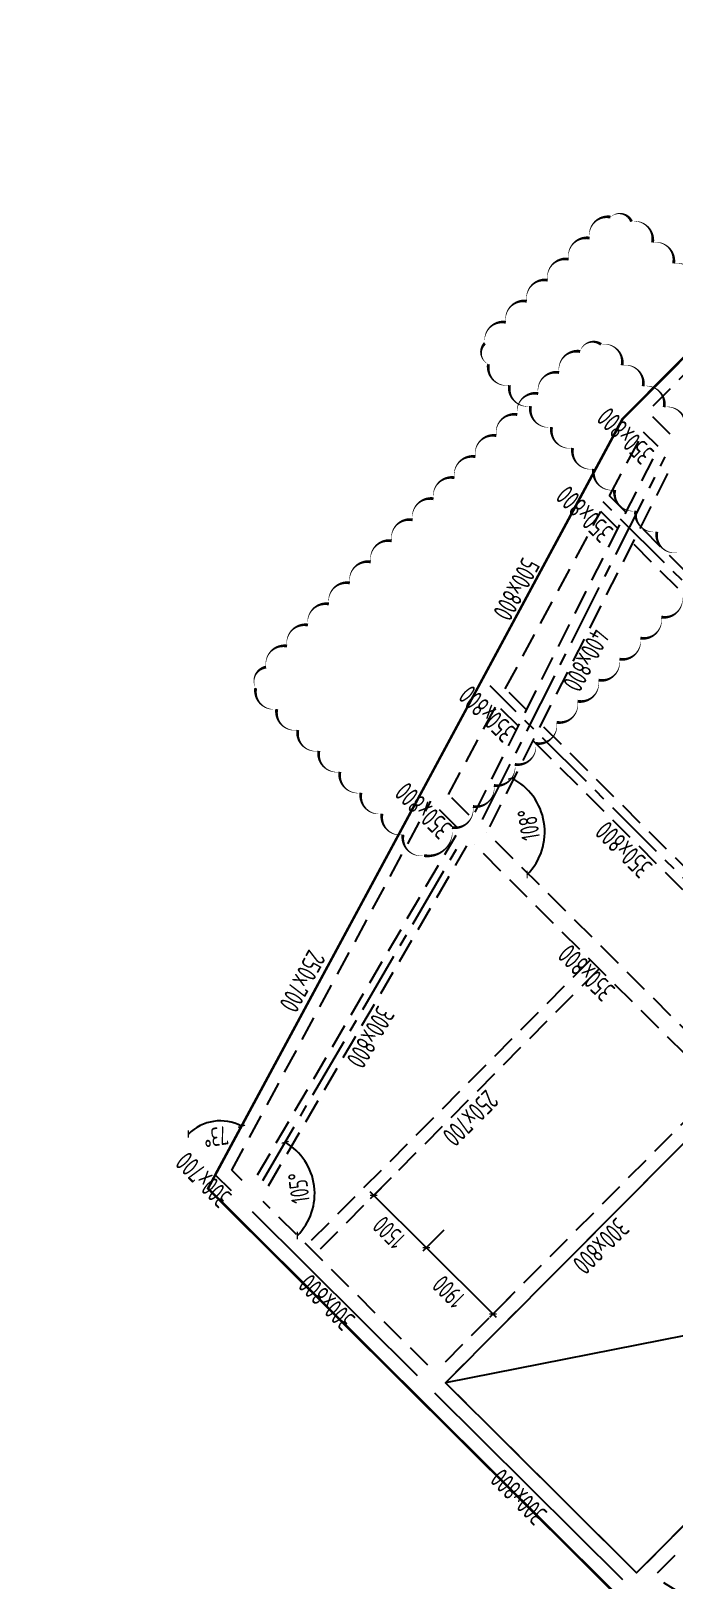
# Model space of a CAD drawing. Extents: x 517450926 to 520131079, y 3499134486 to 3500888201.
# Drawn here: x 518658031 to 518671029, y 3500160652 to 3500191965 of the extents above; entities that cross this region are included whole.
import ezdxf
from ezdxf.enums import TextEntityAlignment as Align

# ---------------------------------------------------------------- set-up
doc = ezdxf.new("R2010")
doc.units = 0
doc.header["$LTSCALE"] = 1000
doc.header["$MEASUREMENT"] = 0
doc.linetypes.add('CENTER', pattern=[2, 1.25, -0.25, 0.25, -0.25])
doc.linetypes.add('DASHED', pattern=[0.75, 0.5, -0.25])
doc.layers.get('0').update_dxf_attribs({"linetype": 'CONTINUOUS'})
doc.layers.get('Defpoints').update_dxf_attribs({"color": 2, "linetype": 'CONTINUOUS'})
doc.layers.add('0_修订云线', color=1, linetype='CONTINUOUS', plot=False)
for name, color, linetype in [('S_AXIS', 8, 'CENTER'), ('S_AXIS_DIMS', 3, 'CONTINUOUS'), ('S_BEAM', 4, 'DASHED'), ('S_BEAM_SECD_TEXT_HORZ', 9, 'CONTINUOUS'), ('S_BEAM_TEXT_HORZ', 7, 'CONTINUOUS'), ('S_BEAM_TEXT_VERT', 41, 'CONTINUOUS'), ('S_FLOR_ENHN', 91, 'DASHED'), ('S_STAR', 243, 'CONTINUOUS')]:
    doc.layers.add(name, color=color, linetype=linetype)
doc.styles.add('TH-STYLE3', font='tssdeng.shx', dxfattribs={"width": 0.7, "bigfont": 'tssdchn.shx'})
doc.styles.add('样式 1', font='Tssdeng.shx', dxfattribs={"width": 0.7, "bigfont": 'Tssdchn.shx'})
doc.dimstyles.new('TSSD_100_100', dxfattribs={"dimtxt": 375, "dimasz": 100, "dimexe": 100, "dimexo": 0, "dimgap": 125, "dimtad": 1, "dimdec": 1, "dimdsep": 46, "dimtxsty": 'TH-STYLE3', "dimblk": 'ARCHTICK', "dimcen": -100, "dimdle": 100, "dimclrt": 7, "dimadec": 0, "dimazin": 0, "dimtfac": 1, "dimtdec": 1, "dimtix": 1, "dimtmove": 2, "dimatfit": 3, "dimldrblk": 'ARCHTICK', "dimfxl": 0, "dimtolj": 1, "dimtzin": 0, "dimarcsym": 0})

# ---------------------------------------------------------------- blocks, each defined once
blk = doc.blocks.new('_ArchTick')
at = {"color": 0, "const_width": 0.25}
blk.add_lwpolyline([(-0.53, -0.53), (0.53, 0.53)], dxfattribs=at)
blk = doc.blocks.new('*D128')
at = {"layer": 'Defpoints', "color": 0, "linetype": 'ByBlock', "transparency": 16777216}
for p in [(518666604, 3500167955), (518666022, 3500167369), (518667951, 3500166615)]:
    blk.add_point(p, dxfattribs=at)
at = {"layer": 'S_AXIS_DIMS', "color": 0, "linetype": 'ByBlock', "lineweight": -2, "transparency": 16777216}
for p, q in [((518666374, 3500167724), (518665951, 3500167299)), ((518667440, 3500165959), (518665951, 3500167440)), ((518667721, 3500166384), (518667298, 3500165959))]:
    blk.add_line(p, q, dxfattribs=at)
at = {"layer": 'S_AXIS_DIMS', "color": 0, "linetype": 'ByBlock', "lineweight": -2, "transparency": 16777216, "xscale": 100, "yscale": 100, "zscale": 100}
for p, rotation in [((518666022, 3500167369), 135.1572922653654), ((518667369, 3500166030), 315.1572922653654)]:
    blk.add_blockref('_ArchTick', p, dxfattribs=dict(at, rotation=rotation))
at = {"layer": 'S_AXIS_DIMS', "color": 7, "linetype": 'ByBlock', "transparency": 16777216, "insert": (518666475, 3500166478), "char_height": 375, "attachment_point": 5, "rotation": 135.1573, "style": 'TH-STYLE3'}
blk.add_mtext('\\A1;1900', dxfattribs=at)
blk = doc.blocks.new('*D129')
at = {"layer": 'Defpoints', "color": 0, "linetype": 'ByBlock', "transparency": 16777216}
for p in [(518665540, 3500169013), (518664958, 3500168427), (518666604, 3500167955)]:
    blk.add_point(p, dxfattribs=at)
at = {"layer": 'S_AXIS_DIMS', "color": 0, "linetype": 'ByBlock', "lineweight": -2, "transparency": 16777216}
for p, q in [((518665311, 3500168782), (518664887, 3500168356)), ((518666092, 3500167299), (518664887, 3500168498)), ((518666374, 3500167724), (518665951, 3500167299))]:
    blk.add_line(p, q, dxfattribs=at)
at = {"layer": 'S_AXIS_DIMS', "color": 0, "linetype": 'ByBlock', "lineweight": -2, "transparency": 16777216, "xscale": 100, "yscale": 100, "zscale": 100}
for p, rotation in [((518664958, 3500168427), 135.1572922653654), ((518666022, 3500167369), 315.1572922653654)]:
    blk.add_blockref('_ArchTick', p, dxfattribs=dict(at, rotation=rotation))
at = {"layer": 'S_AXIS_DIMS', "color": 7, "linetype": 'ByBlock', "transparency": 16777216, "insert": (518665269, 3500167677), "char_height": 375, "attachment_point": 5, "rotation": 135.1573, "style": 'TH-STYLE3'}
blk.add_mtext('\\A1;1500', dxfattribs=at)
blk = doc.blocks.new('*D158')
at = {"layer": 'Defpoints', "color": 0, "linetype": 'ByBlock', "transparency": 16777216}
for p in [(518669990, 3500184123), (518658031, 3500172830), (518661536, 3500169875), (518661609, 3500168567), (518676265, 3500154696)]:
    blk.add_point(p, dxfattribs=at)
at = {"layer": 'S_AXIS_DIMS', "color": 0, "linetype": 'ByBlock', "lineweight": -2, "transparency": 16777216}
blk.add_arc((518661856, 3500169026), 907, 61.6851, 135.1573, dxfattribs=at)
at = {"layer": 'S_AXIS_DIMS', "color": 0, "linetype": 'ByBlock', "lineweight": -2, "transparency": 16777216, "xscale": 100, "yscale": 100, "zscale": 100}
for p, rotation in [((518661213, 3500169666), 225.1572922672897), ((518662287, 3500169825), 331.6850738300931)]:
    blk.add_blockref('_ArchTick', p, dxfattribs=dict(at, rotation=rotation))
at = {"layer": 'S_AXIS_DIMS', "color": 7, "linetype": 'ByBlock', "transparency": 16777216, "insert": (518661769, 3500169615), "char_height": 375, "attachment_point": 5, "rotation": 188.4212, "style": 'TH-STYLE3'}
blk.add_mtext('\\A1;73°', dxfattribs=at)
blk = doc.blocks.new('*D159')
at = {"layer": 'Defpoints', "color": 0, "linetype": 'ByBlock', "transparency": 16777216}
for p in [(518666733, 3500175600), (518662721, 3500168730), (518662722, 3500168306), (518663747, 3500168254), (518666055, 3500164992)]:
    blk.add_point(p, dxfattribs=at)
at = {"layer": 'S_AXIS_DIMS', "color": 0, "linetype": 'ByBlock', "lineweight": -2, "transparency": 16777216}
blk.add_arc((518662565, 3500168463), 1201, 315.1573, 59.7176, dxfattribs=at)
at = {"layer": 'S_AXIS_DIMS', "color": 0, "linetype": 'ByBlock', "lineweight": -2, "transparency": 16777216, "xscale": 100, "yscale": 100, "zscale": 100}
for p, rotation in [((518663170, 3500169500), 149.7175679361578), ((518663416, 3500167616), 225.1572922475965)]:
    blk.add_blockref('_ArchTick', p, dxfattribs=dict(at, rotation=rotation))
at = {"layer": 'S_AXIS_DIMS', "color": 7, "linetype": 'ByBlock', "transparency": 16777216, "insert": (518663446, 3500168578), "char_height": 375, "attachment_point": 5, "rotation": 97.4374, "style": 'TH-STYLE3'}
blk.add_mtext('\\A1;105°', dxfattribs=at)
blk = doc.blocks.new('*D160')
at = {"layer": 'Defpoints', "color": 0, "linetype": 'ByBlock', "transparency": 16777216}
for p in [(518670960, 3500183243), (518667227, 3500175743), (518667268, 3500175915), (518668401, 3500175587), (518672013, 3500170983)]:
    blk.add_point(p, dxfattribs=at)
at = {"layer": 'S_AXIS_DIMS', "color": 0, "linetype": 'ByBlock', "lineweight": -2, "transparency": 16777216}
blk.add_arc((518667197, 3500175774), 1219, 315.1573, 63.2611, dxfattribs=at)
at = {"layer": 'S_AXIS_DIMS', "color": 0, "linetype": 'ByBlock', "lineweight": -2, "transparency": 16777216, "xscale": 100, "yscale": 100, "zscale": 100}
for p, rotation in [((518667745, 3500176862), 153.2610552530374), ((518668061, 3500174914), 225.1572922651016)]:
    blk.add_blockref('_ArchTick', p, dxfattribs=dict(at, rotation=rotation))
at = {"layer": 'S_AXIS_DIMS', "color": 7, "linetype": 'ByBlock', "transparency": 16777216, "insert": (518668091, 3500175919), "char_height": 375, "attachment_point": 5, "rotation": 99.2092, "style": 'TH-STYLE3'}
blk.add_mtext('\\A1;108°', dxfattribs=at)
blk = doc.blocks.new('*D267')
at = {"layer": 'Defpoints', "color": 0, "transparency": 16777216}
for p in [(518669878, 3500184742), (518719672, 3500134322), (518720742, 3500133901), (518715548, 3500127828), (518751217, 3500103849)]:
    blk.add_point(p, dxfattribs=at)
at = {"layer": 'S_AXIS_DIMS', "color": 0, "lineweight": -2, "transparency": 16777216}
blk.add_arc((518720860, 3500134039), 1222, 135.1573, 229.4593, dxfattribs=at)
at = {"layer": 'S_AXIS_DIMS', "color": 0, "lineweight": -2, "transparency": 16777216, "xscale": 100, "yscale": 100, "zscale": 100}
for p, rotation in [((518719994, 3500134901), 45.15729226451204), ((518720066, 3500133111), 319.4592519570663)]:
    blk.add_blockref('_ArchTick', p, dxfattribs=dict(at, rotation=rotation))
at = {"layer": 'S_AXIS_DIMS', "color": 7, "transparency": 16777216, "insert": (518719327, 3500133977), "char_height": 375, "attachment_point": 5, "rotation": 92.3083, "style": 'TH-STYLE3'}
blk.add_mtext('\\A1;94°', dxfattribs=at)
blk = doc.blocks.new('*D269')
at = {"layer": 'Defpoints', "color": 0, "transparency": 16777216}
for p in [(518669878, 3500184742), (518695991, 3500158014), (518696924, 3500157601, 0), (518691015, 3500152120, 0), (518751217, 3500103849)]:
    blk.add_point(p, dxfattribs=at)
at = {"layer": 'S_AXIS_DIMS', "color": 0, "lineweight": -2, "transparency": 16777216}
blk.add_arc((518697051, 3500157718), 1100, 135.1573, 222.8453, dxfattribs=at)
at = {"layer": 'S_AXIS_DIMS', "color": 0, "lineweight": -2, "transparency": 16777216, "xscale": 100, "yscale": 100, "zscale": 100}
for p, rotation in [((518696271, 3500158494), 45.15729226459322), ((518696244, 3500156970), 312.8453472691643)]:
    blk.add_blockref('_ArchTick', p, dxfattribs=dict(at, rotation=rotation))
at = {"layer": 'S_AXIS_DIMS', "color": 7, "transparency": 16777216, "insert": (518695638, 3500157743), "char_height": 375, "attachment_point": 5, "rotation": 89.0013, "style": 'TH-STYLE3'}
blk.add_mtext('\\A1;88°', dxfattribs=at)
blk = doc.blocks.new('*D276')
at = {"layer": 'Defpoints', "color": 0, "transparency": 16777216}
for p in [(518696045, 3500174585), (518670596, 3500160553), (518677995, 3500157366), (518677569, 3500156361), (518674659, 3500153081)]:
    blk.add_point(p, dxfattribs=at)
at = {"layer": 'S_AXIS_DIMS', "color": 0, "lineweight": -2, "transparency": 16777216}
blk.add_arc((518677789, 3500156229), 1156, 45.1573, 148.9904, dxfattribs=at)
at = {"layer": 'S_AXIS_DIMS', "color": 0, "lineweight": -2, "transparency": 16777216, "xscale": 100, "yscale": 100, "zscale": 100}
for p, rotation in [((518676799, 3500156824), 238.990403903446), ((518678605, 3500157048), 315.1572922631937)]:
    blk.add_blockref('_ArchTick', p, dxfattribs=dict(at, rotation=rotation))
at = {"layer": 'S_AXIS_DIMS', "color": 7, "transparency": 16777216, "insert": (518677686, 3500157066), "char_height": 375, "attachment_point": 5, "rotation": 187.0738, "style": 'TH-STYLE3'}
blk.add_mtext('\\A1;104°', dxfattribs=at)
blk = doc.blocks.new('*D396')
at = {"layer": 'Defpoints', "color": 0, "transparency": 16777216}
for p in [(518684559, 3500186008), (518676378, 3500177854), (518674756, 3500175529), (518672296, 3500170913), (518663173, 3500164505)]:
    blk.add_point(p, dxfattribs=at)
at = {"layer": 'S_AXIS_DIMS', "color": 0, "lineweight": -2, "transparency": 16777216}
blk.add_arc((518676276, 3500177681), 2635, 225.1573, 239.5386, dxfattribs=at)
at = {"layer": 'S_AXIS_DIMS', "color": 0, "lineweight": -2, "transparency": 16777216, "xscale": 100, "yscale": 100, "zscale": 100}
for p, rotation in [((518674419, 3500175813), 135.1572922636892), ((518674941, 3500175410), 329.5385553884755)]:
    blk.add_blockref('_ArchTick', p, dxfattribs=dict(at, rotation=rotation))
at = {"layer": 'S_AXIS_DIMS', "color": 7, "transparency": 16777216, "insert": (518674476, 3500175347), "char_height": 375, "attachment_point": 5, "rotation": 142.3479, "style": 'TH-STYLE3'}
blk.add_mtext('\\A1;14°', dxfattribs=at)

msp = doc.modelspace()

# ---------------------------------------------------------------- linework, layer by layer
at = {"layer": '0_修订云线'}
for points in [[(518671106.529, 3500181419.2398, 0, 60, -0.52056705), (518670681.1018, 3500181842.3375, 0, 60, -0.52056705), (518670255.6746, 3500182265.4353, 0, 60, -0.52056705), (518669830.2474, 3500182688.533, 0, 60, -0.52056705), (518669404.8202, 3500183111.6308, 0, 60, -0.52056705), (518668979.393, 3500183534.7285, 0, 60, -0.52056705), (518668553.9658, 3500183957.8263, 0, 60, -0.52056705), (518668128.5386, 3500184380.924, 0, 60, -0.52056705), (518667703.1115, 3500184804.0218, 0, 60, -0.52056705), (518667277.6843, 3500185227.1195, 0, 60, -0.52056705), (518667206.5052, 3500185651.1898, 0, 60, -0.52056705), (518667629.603, 3500186076.617, 0, 60, -0.52056705), (518668052.7007, 3500186502.0442, 0, 60, -0.52056705), (518668475.7985, 3500186927.4714, 0, 60, -0.52056705), (518668898.8962, 3500187352.8985, 0, 60, -0.52056705), (518669321.994, 3500187778.3257, 0, 60, -0.52056705), (518669745.0917, 3500188203.7529, 0, 60, -0.52056705), (518670169.6066, 3500188112.9768, 0, 60, -0.52056705), (518670595.0338, 3500187689.8791, 0, 60, -0.52056705), (518671020.461, 3500187266.7813, 0, 60, -0.52056705), (518671445.8882, 3500186843.6836, 0, 60, -0.52056705)], [(518671194.8898, 3500180542.9348, 0, 60, -0.52056705), (518670771.7921, 3500180117.5076, 0, 60, -0.52056705), (518670348.6943, 3500179692.0804, 0, 60, -0.52056705), (518669925.5966, 3500179266.6532, 0, 60, -0.52056705), (518669502.4988, 3500178841.226, 0, 60, -0.52056705), (518669079.4011, 3500178415.7988, 0, 60, -0.52056705), (518668656.3033, 3500177990.3716, 0, 60, -0.52056705), (518668233.2056, 3500177564.9444, 0, 60, -0.52056705), (518667810.1078, 3500177139.5173, 0, 60, -0.52056705), (518667387.0101, 3500176714.0901, 0, 60, -0.52056705), (518666963.9123, 3500176288.6629, 0, 60, -0.52056705), (518666540.8146, 3500175863.2357, 0, 60, -0.52056705), (518665976.7638, 3500175296.0794, 0, 60, -0.52056705), (518665551.3366, 3500175719.1772, 0, 60, -0.52056705), (518665125.9094, 3500176142.2749, 0, 60, -0.52056705), (518664700.4822, 3500176565.3727, 0, 60, -0.52056705), (518664275.055, 3500176988.4704, 0, 60, -0.52056705), (518663849.6278, 3500177411.5682, 0, 60, -0.52056705), (518663424.2007, 3500177834.666, 0, 60, -0.52056705), (518662998.7735, 3500178257.7637, 0, 60, -0.52056705), (518662573.3463, 3500178680.8615, 0, 60, -0.52056705), (518662783.729, 3500179105.7047, 0, 60, -0.52056705), (518663206.8267, 3500179531.1319, 0, 60, -0.52056705), (518663629.9245, 3500179956.5591, 0, 60, -0.52056705), (518664053.0222, 3500180381.9862, 0, 60, -0.52056705), (518664476.12, 3500180807.4134, 0, 60, -0.52056705), (518664899.2177, 3500181232.8406, 0, 60, -0.52056705), (518665322.3155, 3500181658.2678, 0, 60, -0.52056705), (518665745.4132, 3500182083.695, 0, 60, -0.52056705), (518666168.511, 3500182509.1222, 0, 60, -0.52056705), (518666591.6087, 3500182934.5494, 0, 60, -0.52056705), (518667014.7065, 3500183359.9766, 0, 60, -0.52056705), (518667437.8042, 3500183785.4037, 0, 60, -0.52056705), (518667860.902, 3500184210.8309, 0, 60, -0.52056705), (518668283.9997, 3500184636.2581, 0, 60, -0.52056705), (518668707.0975, 3500185061.6853, 0, 60, -0.52056705), (518669130.1953, 3500185487.1125, 0, 60, -0.52056705), (518669554.0697, 3500185629.6183, 0, 60, -0.52056705), (518669979.4969, 3500185206.5205, 0, 60, -0.52056705), (518670404.9241, 3500184783.4228, 0, 60, -0.52056705), (518670830.3513, 3500184360.325, 0, 60, -0.52056705), (518671255.7785, 3500183937.2272, 0, 60, -0.52056705)]]:
    msp.add_lwpolyline(points, format="xyseb", dxfattribs=at)
at = {"layer": 'S_AXIS'}
for p, q in [((518667155.6671, 3500176025.8079), (518670847.8724, 3500183354.5268)), ((518680762.7012, 3500171343.2074), (518669524.1984, 3500182520.1735)), ((518677765.7588, 3500168329.7648), (518667310.5273, 3500178727.7485)), ((518662720.9055, 3500168730.4059), (518666732.5694, 3500175600.3807))]:
    msp.add_line(p, q, dxfattribs=at)
at = {"layer": 'S_BEAM', "linetype": 'Continuous'}
for p, q in [((518677754.0043, 3500191929.5103), (518669990.1605, 3500184122.9214)), ((518666012.2892, 3500176739.8211), (518669990.1605, 3500184122.9214)), ((518661757.3522, 3500168842.475), (518666012.2892, 3500176739.8211)), ((518665843.039, 3500164779.1595), (518662510.5213, 3500168093.4299)), ((518669990.9494, 3500160653.9611), (518666197.5616, 3500164426.578))]:
    msp.add_line(p, q, dxfattribs=at)
at = {"layer": 'S_BEAM'}
for p, q in [((518676238.8746, 3500190051.5108), (518670491.7968, 3500184272.7915)), ((518670952.6762, 3500183814.4356), (518670491.7968, 3500184272.7915)), ((518669721.7221, 3500182570.5422), (518670414.3863, 3500183856.1567)), ((518670705.8692, 3500183566.2698), (518670414.3863, 3500183856.1567)), ((518667006.4722, 3500176174.1858), (518670698.6775, 3500183502.9047)), ((518667304.862, 3500175877.4299), (518670997.0673, 3500183206.1488)), ((518670059.6419, 3500182234.4726), (518669721.7221, 3500182570.5422)), ((518667618.9917, 3500178667.7839), (518669548.5561, 3500182249.1385)), ((518669893.9661, 3500181905.6198), (518669548.5561, 3500182249.1385)), ((518675543.8136, 3500176780.3297), (518670358.0317, 3500181937.7166)), ((518675360.6382, 3500176468.8806), (518670192.3559, 3500181608.8639)), ((518668047.8634, 3500178241.2604), (518667618.9917, 3500178667.7839)), ((518666468.6744, 3500176532.7456), (518667445.8256, 3500178346.3803)), ((518667882.1876, 3500177912.4077), (518667445.8256, 3500178346.3803)), ((518673006.0473, 3500173310.2252), (518668346.2533, 3500177944.5045)), ((518672804.6914, 3500173016.8571), (518668180.5774, 3500177615.6517)), ((518662090.6814, 3500168934.0751), (518666110.6072, 3500176395.2306)), ((518666643.4534, 3500175865.3021), (518666110.6072, 3500176395.2306)), ((518666890.2604, 3500176113.4679), (518666468.6744, 3500176532.7456)), ((518662611.0196, 3500168839.6902), (518666622.6834, 3500175709.6649)), ((518672030.8436, 3500171001.0321), (518667244.7831, 3500175760.8865)), ((518662830.7914, 3500168621.1217), (518666842.4553, 3500175491.0964)), ((518671784.0366, 3500170752.8662), (518666997.976, 3500175512.7206)), ((518669337.8279, 3500173185.6806), (518663608.3792, 3500167424.6875)), ((518669515.0892, 3500173009.3899), (518663785.6405, 3500167248.3968)), ((518666407.9458, 3500165063.5541), (518671837.7003, 3500170523.203)), ((518666620.6594, 3500164852.0052), (518672050.4139, 3500170311.6541)), ((518662085.0942, 3500168516.5276), (518661757.3522, 3500168842.475)), ((518662296.643, 3500168729.2412), (518662090.6814, 3500168934.0751)), ((518666054.5879, 3500164991.8731), (518662722.0702, 3500168306.1435)), ((518670484.958, 3500161008.8656), (518675914.7125, 3500166468.5145)), ((518670697.6716, 3500160797.3167), (518676127.4261, 3500166256.9656)), ((518670202.4983, 3500160866.6747), (518666409.1105, 3500164639.2916)), ((518677677.9161, 3500156471.1089), (518670704.7275, 3500160662.613))]:
    msp.add_line(p, q, dxfattribs=at)
at = {"layer": 'S_FLOR_ENHN', "linetype": 'ByBlock', "const_width": 50}
msp.add_lwpolyline([(518727492.3888, 3500104243.0626), (518739156.1842, 3500092643.1326), (518745961.0064, 3500099485.4198), (518745145.9569, 3500100296.7117), (518756886.5669, 3500112101.9616), (518724908.6234, 3500143904.8094), (518725649.0444, 3500144649.307), (518718629.4959, 3500151630.4199), (518713781.5008, 3500146755.7334), (518709137.254, 3500151374.5505), (518713808.9584, 3500156071.9757), (518677754.0043, 3500191929.5103), (518669990.1605, 3500184122.9214), (518661608.9242, 3500168566.9861), (518675983.547, 3500154271.0719), (518677393.8728, 3500155689.1625), (518688454.9796, 3500144688.621), (518687820.3249, 3500144050.472), (518709977.9909, 3500122014.1307), (518710612.6456, 3500122652.2796), (518724758.0997, 3500108584.2793), (518724758.0997, 3500108584.2794), (518728303.3262, 3500105058.4648)], dxfattribs=at)
at = {"layer": 'S_STAR'}
msp.add_line((518675879.2603, 3500166503.7726), (518666409.1105, 3500164639.2916), dxfattribs=at)
msp.add_lwpolyline([(518672138.5592, 3500170400.2848), (518676002.8579, 3500166557.1452), (518670273.4092, 3500160796.152), (518666409.1105, 3500164639.2916)], close=True, dxfattribs=at)

# ---------------------------------------------------------------- texts
at = {"layer": 'S_BEAM_SECD_TEXT_HORZ', "linetype": 'Continuous', "width": 0.7}
for s, rotation, style, p in [('350x800', 135.15728815, 'TH-STYLE3', (518669358.8224, 3500182341.1196)), ('500x800', 241.68507761, '样式 1', (518667667.726, 3500180774.9365)), ('350x800', 135.15728815, 'TH-STYLE3', (518667391.9409, 3500178303.2562)), ('350x800', 135.15728815, 'TH-STYLE3', (518670151.4787, 3500175558.8283)), ('250x700', 241.68507761, '样式 1', (518663343.7424, 3500172849.7111)), ('250x700', 225.15729781, '样式 1', (518666775.1174, 3500170128.2292))]:
    msp.add_text(s, height=400, rotation=rotation, dxfattribs=dict(at, style=style)).set_placement(p, align=Align.CENTER)
at = {"layer": 'S_BEAM_TEXT_HORZ', "linetype": 'Continuous', "style": '样式 1', "width": 0.7}
for s, p in [('350x800', (518670186.226, 3500183923.5737)), ('350x800', (518666102.7821, 3500176346.0763)), ('350x800', (518669397.9901, 3500173068.9112)), ('300x700', (518661658.5038, 3500168883.8455)), ('300x800', (518664148.3117, 3500166407.6706)), ('300x800', (518668029.0972, 3500162474.7536))]:
    msp.add_text(s, height=400, rotation=135.15728815, dxfattribs=at).set_placement(p, align=Align.CENTER)
at = {"layer": 'S_BEAM_TEXT_VERT', "linetype": 'Continuous', "style": '样式 1', "width": 0.7}
for s, rotation, p in [('400x800', 242.04407998, (518669076.888, 3500179342.4713)), ('300x800', 239.7175645, (518664721.0646, 3500171723.7485)), ('300x800', 225.15729781, (518669410.1671, 3500167542.8652))]:
    msp.add_text(s, height=400, rotation=rotation, dxfattribs=at).set_placement(p, align=Align.CENTER)

# ---------------------------------------------------------------- dimensions: what is measured, and where the dimension line sits
at = {"layer": 'S_AXIS_DIMS'}
for base, line1, line2, picture, middle in [((518674755.6482, 3500175529.3464), ((518684558.5098, 3500186008.4712), (518663172.9064, 3500164505.1258)), ((518672296.2503, 3500170913.372), (518676378.444, 3500177854.2378)), '*D396', (518674476.1068, 3500175347.4129)), ((518719671.8957, 3500134322.4546), ((518751216.9937, 3500103848.5721), (518669878.1449, 3500184742.0486)), ((518715547.7948, 3500127828.1347), (518720741.8175, 3500133900.8033)), '*D267', (518719327.3411, 3500133977.3902)), ((518695991.0166, 3500158014.2915), ((518751216.9937, 3500103848.5721), (518669878.1449, 3500184742.0486)), ((518691015.4533, 3500152120.3731, -0.0337), (518696924.317, 3500157600.734, 0)), '*D269', (518695638.1241, 3500157742.7359)), ((518677994.8265, 3500157366.4402), ((518677568.8047, 3500156361.3967), (518670595.6161, 3500160552.9009)), ((518696045.0438, 3500174584.8318), (518674659.4405, 3500153081.4865)), '*D276', (518677685.5908, 3500157065.9035))]:
    dim = msp.add_angular_dim_2l(base=base, line1=line1, line2=line2, dimstyle='TSSD_100_100', dxfattribs=at)
    dim.commit()
    dim.dimension.update_dxf_attribs({"geometry": picture, "text_midpoint": middle})
at = {"layer": 'S_AXIS_DIMS', "linetype": 'ByBlock'}
for base, line1, line2, picture, middle in [((518661536.0401, 3500169875.1874), ((518676265.2239, 3500154696.1108), (518658031.4078, 3500172830.0873)), ((518669990.1605, 3500184122.9214), (518661608.9242, 3500168566.9861)), '*D158', (518661769.175, 3500169614.6669)), ((518668400.7845, 3500175586.9888), ((518672013.2145, 3500170983.306), (518667227.154, 3500175743.1603)), ((518667267.5633, 3500175914.5244), (518670959.7685, 3500183243.2432)), '*D160', (518668090.9768, 3500175918.5985)), ((518663747.3102, 3500168254.4302), ((518662720.9055, 3500168730.4059), (518666732.5694, 3500175600.3807)), ((518666054.5879, 3500164991.8731), (518662722.0702, 3500168306.1435)), '*D159', (518663445.5414, 3500168577.7433))]:
    dim = msp.add_angular_dim_2l(base=base, line1=line1, line2=line2, dimstyle='TSSD_100_100', dxfattribs=at)
    dim.commit()
    dim.dimension.update_dxf_attribs({"geometry": picture, "text_midpoint": middle})
for base, p1, p2, picture, middle in [((518664958.0149, 3500168427.2258), (518666604.031, 3500167955.1411), (518665540.4654, 3500169012.8831), '*D129', (518665269.4343, 3500167676.7781)), ((518666021.5805, 3500167369.4838), (518667951.2218, 3500166615.3269), (518666604.031, 3500167955.1411), '*D128', (518666474.8125, 3500166478))]:
    dim = msp.add_linear_dim(base=base, p1=p1, p2=p2, angle=135.15729227, dimstyle='TSSD_100_100', dxfattribs=at)
    dim.commit()
    dim.dimension.update_dxf_attribs({"geometry": picture, "text_midpoint": middle})

doc.saveas('drawing.dxf')
